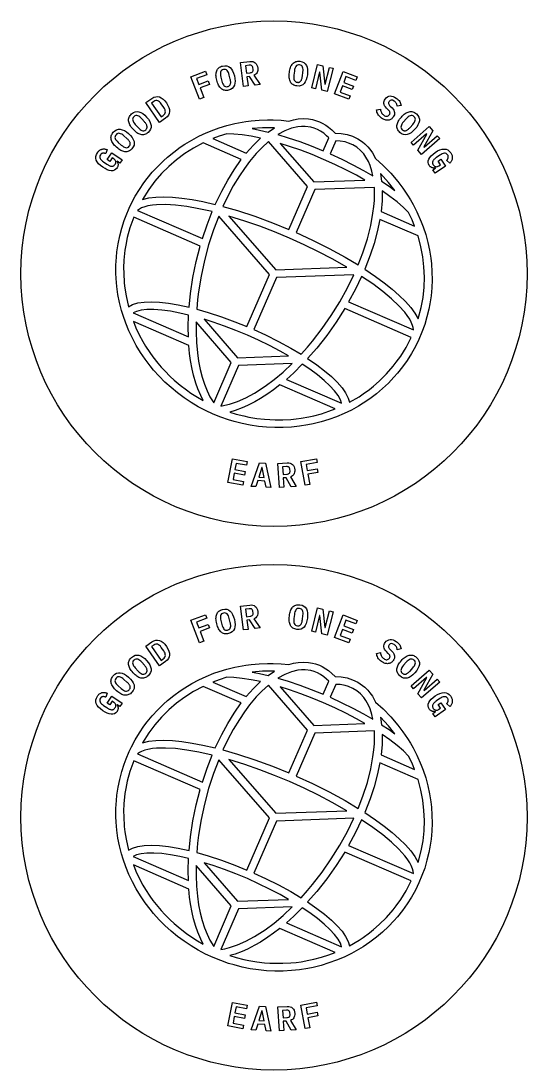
# Model space of a CAD drawing. Header units: millimetres. Extents: x 0 to 600, y 0 to 400.
# Drawn here: x 53 to 93, y 225 to 308 of the extents above; entities that cross this region are included whole.
import ezdxf

# ---------------------------------------------------------------- set-up
doc = ezdxf.new("R2010")
doc.units = ezdxf.units.MM
for name, color, linetype in [('CUT', 7, 'Continuous'), ('ENGRAVE_BACK_MIRRORED', 7, 'Continuous'), ('ENGRAVE_FRONT', 7, 'Continuous')]:
    doc.layers.add(name, color=color, linetype=linetype)

msp = doc.modelspace()

# ---------------------------------------------------------------- linework, layer by layer
at = {"layer": 'CUT'}
for centre in [(73, 288), (73, 245)]:
    msp.add_circle(centre, 20, dxfattribs=at)
at = {"layer": 'ENGRAVE_BACK_MIRRORED'}
for points in [[(84.992, 291.107), (85.16, 290.486), (85.295, 289.859), (85.396, 289.226), (85.445, 288.797), (85.49, 288.16), (85.499, 287.522), (85.475, 286.891), (85.417, 286.258), (85.324, 285.629), (85.243, 285.208), (85.094, 284.591), (84.912, 283.983), (84.697, 283.386), (84.452, 282.807), (84.174, 282.238), (83.865, 281.684), (83.526, 281.147), (83.158, 280.629), (82.763, 280.132), (82.48, 279.808), (82.045, 279.351), (81.58, 278.914), (81.092, 278.502), (80.582, 278.116), (80.052, 277.758), (79.682, 277.531), (79.12, 277.22), (78.541, 276.939), (77.947, 276.688), (77.345, 276.469), (76.726, 276.28), (76.096, 276.124), (75.667, 276.036), (75.024, 275.934), (74.376, 275.866), (73.724, 275.83), (73.071, 275.828), (72.417, 275.859), (71.77, 275.922), (71.121, 276.019), (70.477, 276.149), (69.84, 276.311), (69.416, 276.439), (68.795, 276.654), (68.187, 276.899), (67.588, 277.177), (67.006, 277.484), (66.441, 277.819), (65.894, 278.182), (65.366, 278.572), (64.858, 278.988), (64.377, 279.425), (63.916, 279.888), (63.479, 280.374), (63.199, 280.714), (62.807, 281.235), (62.442, 281.773), (62.109, 282.325), (61.803, 282.896), (61.527, 283.482), (61.283, 284.079), (61.071, 284.688), (60.947, 285.104), (60.79, 285.727), (60.667, 286.351), (60.577, 286.985), (60.522, 287.622), (60.503, 288.053), (60.505, 288.69), (60.54, 289.32), (60.584, 289.748), (60.676, 290.377), (60.802, 290.994), (60.962, 291.608), (61.155, 292.212), (61.303, 292.614), (61.548, 293.193), (61.733, 293.579), (62.029, 294.133), (62.358, 294.676), (62.716, 295.2), (62.974, 295.543), (63.375, 296.029), (63.806, 296.498), (64.262, 296.943), (64.584, 297.229), (65.075, 297.629), (65.592, 298.006), (65.953, 298.245), (66.503, 298.576), (67.071, 298.877), (67.65, 299.146), (68.249, 299.387), (68.66, 299.533), (69.28, 299.721), (69.904, 299.876), (70.761, 300.035), (71.192, 300.092), (71.836, 300.15), (72.488, 300.174), (72.929, 300.172), (73.578, 300.142), (74.161, 300.086), (74.542, 300.19), (74.907, 300.253), (75.364, 300.279), (75.719, 300.256), (76.046, 300.199), (76.277, 300.137), (76.588, 300.022), (76.806, 299.919), (77.099, 299.747), (77.301, 299.605), (77.571, 299.38), (77.825, 299.128), (78.303, 299.104), (78.773, 299.021), (79.216, 298.881), (79.629, 298.682), (80.007, 298.427), (80.182, 298.279), (80.419, 298.041), (80.575, 297.853), (80.775, 297.569), (81.028, 297.109), (81.627, 296.572), (82.233, 295.952), (82.798, 295.29), (83.193, 294.765), (83.555, 294.231), (83.782, 293.862), (83.999, 293.482), (84.292, 292.91), (84.641, 292.116), (84.793, 291.714), (84.992, 291.107)], [(77.33, 298.759), (77.161, 298.924), (76.927, 299.118), (76.685, 299.283), (76.435, 299.418), (76.178, 299.524), (75.913, 299.6), (75.456, 299.663), (75.171, 299.661), (74.878, 299.63), (74.375, 299.511), (73.855, 299.306), (73.309, 299.006), (74.129, 298.758), (75.032, 298.454), (75.947, 298.114), (76.886, 297.733), (77.33, 298.759)], [(71.933, 298.727), (71.207, 298.876), (70.489, 298.99), (69.834, 299.057), (69.259, 299.077), (68.658, 298.883), (68.16, 298.694), (70.809, 297.546), (71.367, 298.177), (71.933, 298.727)], [(73.032, 299.556), (72.084, 299.549), (71.285, 299.485), (71.846, 299.374), (72.529, 299.215), (73.032, 299.556)], [(70.417, 297.047), (67.401, 298.355), (66.626, 297.939), (65.942, 297.503), (65.293, 297.02), (64.681, 296.494), (64.109, 295.927), (63.581, 295.321), (63.098, 294.679), (62.593, 293.884), (63.111, 294.006), (63.67, 294.071), (64.293, 294.089), (64.979, 294.061), (65.722, 293.989), (66.52, 293.873), (67.364, 293.715), (68.361, 293.487), (68.869, 294.546), (69.344, 295.416), (69.848, 296.235), (70.417, 297.047)], [(68.964, 293.332), (70.122, 292.997), (71.488, 292.549), (72.876, 292.037), (74.185, 291.505), (75.657, 294.899), (72.559, 298.458), (72.027, 297.974), (71.599, 297.524), (71.073, 296.895), (70.661, 296.341), (70.262, 295.745), (69.781, 294.946), (69.326, 294.092), (68.964, 293.332)], [(80.184, 295.413), (79.513, 295.79), (78.677, 296.228), (77.811, 296.649), (76.924, 297.05), (76.025, 297.424), (75.125, 297.768), (74.234, 298.079), (73.5, 298.311), (76.15, 295.266), (80.184, 295.413)], [(77.448, 297.489), (78.368, 297.064), (79.241, 296.629), (80.081, 296.177), (80.822, 295.749), (80.735, 296.125), (80.592, 296.568), (80.462, 296.872), (80.26, 297.236), (80.089, 297.48), (79.834, 297.764), (79.551, 298.003), (79.239, 298.196), (78.898, 298.345), (78.623, 298.426), (78.232, 298.495), (77.893, 298.515), (77.448, 297.489)], [(82.555, 294.599), (82.056, 295.225), (81.413, 295.922), (81.508, 295.322), (82.091, 294.932), (82.555, 294.599)], [(80.826, 292.782), (80.894, 293.328), (80.932, 293.801), (80.948, 294.258), (80.935, 294.826), (76.22, 294.655), (74.748, 291.261), (76.032, 290.669), (77.354, 290.006), (78.615, 289.315), (79.651, 288.698), (80.025, 289.667), (80.379, 290.76), (80.65, 291.821), (80.826, 292.782)], [(84.114, 291.777), (83.912, 292.27), (83.643, 292.841), (83.235, 293.247), (82.739, 293.679), (82.164, 294.125), (81.559, 294.553), (81.544, 293.764), (81.466, 292.926), (84.114, 291.777)], [(68.115, 292.916), (67.071, 293.148), (66.104, 293.318), (65.215, 293.427), (64.415, 293.474), (63.715, 293.459), (63.406, 293.429), (63.039, 293.368), (62.8, 293.306), (62.531, 293.206), (62.368, 293.12), (62.216, 293.01), (67.345, 290.786), (67.71, 291.873), (68.115, 292.916)], [(61.503, 285.395), (61.811, 285.557), (62.243, 285.688), (62.741, 285.761), (63.319, 285.782), (63.956, 285.752), (64.661, 285.673), (65.418, 285.546), (66.286, 285.358), (66.398, 286.447), (66.592, 287.712), (66.854, 288.977), (67.169, 290.194), (61.909, 292.475), (61.609, 291.632), (61.4, 290.858), (61.28, 290.268), (61.218, 289.871), (61.137, 289.072), (61.114, 288.468), (61.117, 288.065), (61.165, 287.259), (61.211, 286.857), (61.307, 286.256), (61.503, 285.395)], [(67.832, 290.28), (67.5, 289.045), (67.234, 287.808), (67.034, 286.573), (66.959, 285.961), (66.89, 285.205), (67.801, 284.942), (68.849, 284.599), (69.916, 284.205), (70.855, 283.824), (72.642, 287.945), (68.629, 292.554), (68.217, 291.469), (67.832, 290.28)], [(74.223, 290.821), (73.047, 291.311), (71.87, 291.761), (70.705, 292.167), (69.435, 292.563), (73.135, 288.312), (78.767, 288.516), (77.611, 289.173), (76.518, 289.746), (75.384, 290.298), (74.223, 290.821)], [(80.176, 288.365), (81.024, 287.792), (81.716, 287.285), (82.347, 286.781), (82.907, 286.288), (83.396, 285.807), (83.809, 285.339), (84.143, 284.887), (84.408, 284.426), (84.643, 285.338), (84.782, 286.129), (84.863, 286.928), (84.887, 287.733), (84.852, 288.54), (84.76, 289.344), (84.611, 290.141), (84.386, 290.991), (81.369, 292.299), (81.166, 291.328), (80.912, 290.401), (80.602, 289.459), (80.176, 288.365)], [(78.197, 285.786), (78.801, 286.88), (79.312, 287.922), (73.204, 287.701), (71.418, 283.58), (72.339, 283.155), (73.355, 282.645), (74.322, 282.115), (75.136, 281.629), (75.641, 282.196), (76.037, 282.67), (76.801, 283.66), (77.522, 284.7), (78.197, 285.786)], [(84.028, 283.553), (84.005, 283.739), (83.956, 283.917), (83.845, 284.182), (83.726, 284.399), (83.521, 284.708), (83.331, 284.954), (82.864, 285.475), (82.283, 286.027), (81.596, 286.601), (80.811, 287.191), (79.927, 287.795), (79.443, 286.786), (78.899, 285.777), (84.028, 283.553)], [(66.246, 284.737), (65.557, 284.893), (64.81, 285.03), (64.122, 285.121), (63.503, 285.164), (62.959, 285.161), (62.502, 285.113), (62.139, 285.025), (61.867, 284.9), (66.231, 283.007), (66.219, 283.781), (66.246, 284.737)], [(75.661, 281.294), (76.391, 280.789), (77.001, 280.322), (77.541, 279.862), (77.998, 279.418), (78.378, 278.981), (78.665, 278.568), (78.865, 278.163), (78.957, 277.828), (79.72, 278.273), (80.058, 278.497), (80.548, 278.855), (80.864, 279.107), (81.319, 279.506), (81.891, 280.073), (82.419, 280.679), (82.666, 280.996), (83.015, 281.486), (83.437, 282.168), (83.847, 282.963), (78.587, 285.243), (77.914, 284.182), (77.169, 283.126), (76.379, 282.12), (75.661, 281.294)], [(61.886, 284.223), (62.088, 283.73), (62.35, 283.174), (62.641, 282.63), (62.851, 282.276), (63.188, 281.758), (63.429, 281.422), (63.811, 280.933), (64.08, 280.618), (64.36, 280.312), (64.799, 279.87), (65.105, 279.588), (65.581, 279.184), (66.078, 278.804), (66.419, 278.565), (66.947, 278.228), (67.401, 277.967), (67.205, 278.356), (66.975, 278.902), (66.819, 279.348), (66.642, 279.966), (66.527, 280.462), (66.403, 281.145), (66.331, 281.685), (66.27, 282.322), (61.886, 284.223)], [(66.869, 282.549), (66.94, 281.754), (67.036, 281.073), (67.162, 280.428), (67.316, 279.821), (67.498, 279.256), (67.706, 278.736), (67.938, 278.263), (68.234, 277.779), (69.626, 280.99), (66.839, 284.193), (66.835, 283.395), (66.869, 282.549)], [(67.47, 284.402), (70.12, 281.357), (74.154, 281.504), (73.482, 281.881), (72.647, 282.319), (71.781, 282.741), (70.893, 283.141), (69.994, 283.515), (69.095, 283.859), (68.204, 284.17), (67.47, 284.402)], [(68.797, 277.535), (69.108, 277.591), (69.476, 277.683), (70.115, 277.899), (70.78, 278.193), (71.464, 278.563), (72.301, 279.104), (73.007, 279.632), (73.712, 280.226), (74.432, 280.9), (70.189, 280.746), (68.797, 277.535)], [(78.347, 277.754), (78.252, 278.038), (78.068, 278.364), (77.791, 278.731), (77.422, 279.129), (76.967, 279.552), (76.43, 279.992), (75.82, 280.443), (75.235, 280.839), (74.556, 280.167), (73.982, 279.647), (78.347, 277.754)], [(73.456, 279.206), (72.949, 278.815), (72.505, 278.499), (71.923, 278.123), (71.482, 277.868), (70.909, 277.574), (70.477, 277.383), (69.922, 277.178), (69.504, 277.055), (70.004, 276.902), (70.611, 276.747), (71.019, 276.662), (71.636, 276.559), (72.256, 276.487), (72.671, 276.457), (73.086, 276.441), (73.709, 276.443), (74.329, 276.477), (74.741, 276.518), (75.15, 276.572), (75.76, 276.679), (76.162, 276.768), (76.757, 276.927), (77.342, 277.117), (77.84, 277.306), (73.456, 279.206)], [(84.992, 248.107), (85.16, 247.486), (85.295, 246.859), (85.396, 246.226), (85.445, 245.797), (85.49, 245.16), (85.499, 244.522), (85.475, 243.891), (85.417, 243.258), (85.324, 242.629), (85.243, 242.208), (85.094, 241.591), (84.912, 240.983), (84.697, 240.386), (84.452, 239.807), (84.174, 239.238), (83.865, 238.684), (83.526, 238.147), (83.158, 237.629), (82.763, 237.132), (82.48, 236.808), (82.045, 236.351), (81.58, 235.914), (81.092, 235.502), (80.582, 235.116), (80.052, 234.758), (79.682, 234.531), (79.12, 234.22), (78.541, 233.939), (77.947, 233.688), (77.345, 233.469), (76.726, 233.28), (76.096, 233.124), (75.667, 233.036), (75.024, 232.934), (74.376, 232.866), (73.724, 232.83), (73.071, 232.828), (72.417, 232.859), (71.77, 232.922), (71.121, 233.019), (70.477, 233.149), (69.84, 233.311), (69.416, 233.439), (68.795, 233.654), (68.187, 233.899), (67.588, 234.177), (67.006, 234.484), (66.441, 234.819), (65.894, 235.182), (65.366, 235.572), (64.858, 235.988), (64.377, 236.425), (63.916, 236.888), (63.479, 237.374), (63.199, 237.714), (62.807, 238.235), (62.442, 238.773), (62.109, 239.325), (61.803, 239.896), (61.527, 240.482), (61.283, 241.079), (61.071, 241.688), (60.947, 242.104), (60.79, 242.727), (60.667, 243.351), (60.577, 243.985), (60.522, 244.622), (60.503, 245.053), (60.505, 245.69), (60.54, 246.32), (60.584, 246.748), (60.676, 247.377), (60.802, 247.994), (60.962, 248.608), (61.155, 249.212), (61.303, 249.614), (61.548, 250.193), (61.733, 250.579), (62.029, 251.133), (62.358, 251.676), (62.716, 252.2), (62.974, 252.543), (63.375, 253.029), (63.806, 253.498), (64.262, 253.943), (64.584, 254.229), (65.075, 254.629), (65.592, 255.006), (65.953, 255.245), (66.503, 255.576), (67.071, 255.877), (67.65, 256.146), (68.249, 256.387), (68.66, 256.533), (69.28, 256.721), (69.904, 256.876), (70.761, 257.035), (71.192, 257.092), (71.836, 257.15), (72.488, 257.174), (72.929, 257.172), (73.578, 257.142), (74.161, 257.086), (74.542, 257.19), (74.907, 257.253), (75.364, 257.279), (75.719, 257.256), (76.046, 257.199), (76.277, 257.137), (76.588, 257.022), (76.806, 256.919), (77.099, 256.747), (77.301, 256.605), (77.571, 256.38), (77.825, 256.128), (78.303, 256.104), (78.773, 256.021), (79.216, 255.881), (79.629, 255.682), (80.007, 255.427), (80.182, 255.279), (80.419, 255.041), (80.575, 254.853), (80.775, 254.569), (81.028, 254.109), (81.627, 253.572), (82.233, 252.952), (82.798, 252.29), (83.193, 251.765), (83.555, 251.231), (83.782, 250.862), (83.999, 250.482), (84.292, 249.91), (84.641, 249.116), (84.793, 248.714), (84.992, 248.107)], [(73.032, 256.556), (72.084, 256.549), (71.285, 256.485), (71.846, 256.374), (72.529, 256.215), (73.032, 256.556)], [(77.33, 255.759), (77.161, 255.924), (76.927, 256.118), (76.685, 256.283), (76.435, 256.418), (76.178, 256.524), (75.913, 256.6), (75.456, 256.663), (75.171, 256.661), (74.878, 256.63), (74.375, 256.511), (73.855, 256.306), (73.309, 256.006), (74.129, 255.758), (75.032, 255.454), (75.947, 255.114), (76.886, 254.733), (77.33, 255.759)], [(71.933, 255.727), (71.207, 255.876), (70.489, 255.99), (69.834, 256.057), (69.259, 256.077), (68.658, 255.883), (68.16, 255.694), (70.809, 254.546), (71.367, 255.177), (71.933, 255.727)], [(70.417, 254.047), (67.401, 255.355), (66.626, 254.939), (65.942, 254.503), (65.293, 254.02), (64.681, 253.494), (64.109, 252.927), (63.581, 252.321), (63.098, 251.679), (62.593, 250.884), (63.111, 251.006), (63.67, 251.071), (64.293, 251.089), (64.979, 251.061), (65.722, 250.989), (66.52, 250.873), (67.364, 250.715), (68.361, 250.487), (68.869, 251.546), (69.344, 252.416), (69.848, 253.235), (70.417, 254.047)], [(68.964, 250.332), (70.122, 249.997), (71.488, 249.549), (72.876, 249.037), (74.185, 248.505), (75.657, 251.899), (72.559, 255.458), (72.027, 254.974), (71.599, 254.524), (71.073, 253.895), (70.661, 253.341), (70.262, 252.745), (69.781, 251.946), (69.326, 251.092), (68.964, 250.332)], [(80.184, 252.413), (79.513, 252.79), (78.677, 253.228), (77.811, 253.649), (76.924, 254.05), (76.025, 254.424), (75.125, 254.768), (74.234, 255.079), (73.5, 255.311), (76.15, 252.266), (80.184, 252.413)], [(77.448, 254.489), (78.368, 254.064), (79.241, 253.629), (80.081, 253.177), (80.822, 252.749), (80.735, 253.125), (80.592, 253.568), (80.462, 253.872), (80.26, 254.236), (80.089, 254.48), (79.834, 254.764), (79.551, 255.003), (79.239, 255.196), (78.898, 255.345), (78.623, 255.426), (78.232, 255.495), (77.893, 255.515), (77.448, 254.489)], [(82.555, 251.599), (82.056, 252.225), (81.413, 252.922), (81.508, 252.322), (82.091, 251.932), (82.555, 251.599)], [(80.826, 249.782), (80.894, 250.328), (80.932, 250.801), (80.948, 251.258), (80.935, 251.826), (76.22, 251.655), (74.748, 248.261), (76.032, 247.669), (77.354, 247.006), (78.615, 246.315), (79.651, 245.698), (80.025, 246.667), (80.379, 247.76), (80.65, 248.821), (80.826, 249.782)], [(84.114, 248.777), (83.912, 249.27), (83.643, 249.841), (83.235, 250.247), (82.739, 250.679), (82.164, 251.125), (81.559, 251.553), (81.544, 250.764), (81.466, 249.926), (84.114, 248.777)], [(68.115, 249.916), (67.071, 250.148), (66.104, 250.318), (65.215, 250.427), (64.415, 250.474), (63.715, 250.459), (63.406, 250.429), (63.039, 250.368), (62.8, 250.306), (62.531, 250.206), (62.368, 250.12), (62.216, 250.01), (67.345, 247.786), (67.71, 248.873), (68.115, 249.916)], [(61.503, 242.395), (61.811, 242.557), (62.243, 242.688), (62.741, 242.761), (63.319, 242.782), (63.956, 242.752), (64.661, 242.673), (65.418, 242.546), (66.286, 242.358), (66.398, 243.447), (66.592, 244.712), (66.854, 245.977), (67.169, 247.194), (61.909, 249.475), (61.609, 248.632), (61.4, 247.858), (61.28, 247.268), (61.218, 246.871), (61.137, 246.072), (61.114, 245.468), (61.117, 245.065), (61.165, 244.259), (61.211, 243.857), (61.307, 243.256), (61.503, 242.395)], [(67.832, 247.28), (67.5, 246.045), (67.234, 244.808), (67.034, 243.573), (66.959, 242.961), (66.89, 242.205), (67.801, 241.942), (68.849, 241.599), (69.916, 241.205), (70.855, 240.824), (72.642, 244.945), (68.629, 249.554), (68.217, 248.469), (67.832, 247.28)], [(74.223, 247.821), (73.047, 248.311), (71.87, 248.761), (70.705, 249.167), (69.435, 249.563), (73.135, 245.312), (78.767, 245.516), (77.611, 246.173), (76.518, 246.746), (75.384, 247.298), (74.223, 247.821)], [(80.176, 245.365), (81.024, 244.792), (81.716, 244.285), (82.347, 243.781), (82.907, 243.288), (83.396, 242.807), (83.809, 242.339), (84.143, 241.887), (84.408, 241.426), (84.643, 242.338), (84.782, 243.129), (84.863, 243.928), (84.887, 244.733), (84.852, 245.54), (84.76, 246.344), (84.611, 247.141), (84.386, 247.991), (81.369, 249.299), (81.166, 248.328), (80.912, 247.401), (80.602, 246.459), (80.176, 245.365)], [(78.197, 242.786), (78.801, 243.88), (79.312, 244.922), (73.204, 244.701), (71.418, 240.58), (72.339, 240.155), (73.355, 239.645), (74.322, 239.115), (75.136, 238.629), (75.641, 239.196), (76.037, 239.67), (76.801, 240.66), (77.522, 241.7), (78.197, 242.786)], [(84.028, 240.553), (84.005, 240.739), (83.956, 240.917), (83.845, 241.182), (83.726, 241.399), (83.521, 241.708), (83.331, 241.954), (82.864, 242.475), (82.283, 243.027), (81.596, 243.601), (80.811, 244.191), (79.927, 244.795), (79.443, 243.786), (78.899, 242.777), (84.028, 240.553)], [(66.246, 241.737), (65.557, 241.893), (64.81, 242.03), (64.122, 242.121), (63.503, 242.164), (62.959, 242.161), (62.502, 242.113), (62.139, 242.025), (61.867, 241.9), (66.231, 240.007), (66.219, 240.781), (66.246, 241.737)], [(75.661, 238.294), (76.391, 237.789), (77.001, 237.322), (77.541, 236.862), (77.998, 236.418), (78.378, 235.981), (78.665, 235.568), (78.865, 235.163), (78.957, 234.828), (79.72, 235.273), (80.058, 235.497), (80.548, 235.855), (80.864, 236.107), (81.319, 236.506), (81.891, 237.073), (82.419, 237.679), (82.666, 237.996), (83.015, 238.486), (83.437, 239.168), (83.847, 239.963), (78.587, 242.243), (77.914, 241.182), (77.169, 240.126), (76.379, 239.12), (75.661, 238.294)], [(61.886, 241.223), (62.088, 240.73), (62.35, 240.174), (62.641, 239.63), (62.851, 239.276), (63.188, 238.758), (63.429, 238.422), (63.811, 237.933), (64.08, 237.618), (64.36, 237.312), (64.799, 236.87), (65.105, 236.588), (65.581, 236.184), (66.078, 235.804), (66.419, 235.565), (66.947, 235.228), (67.401, 234.967), (67.205, 235.356), (66.975, 235.902), (66.819, 236.348), (66.642, 236.966), (66.527, 237.462), (66.403, 238.145), (66.331, 238.685), (66.27, 239.322), (61.886, 241.223)], [(66.869, 239.549), (66.94, 238.754), (67.036, 238.073), (67.162, 237.428), (67.316, 236.821), (67.498, 236.256), (67.706, 235.736), (67.938, 235.263), (68.234, 234.779), (69.626, 237.99), (66.839, 241.193), (66.835, 240.395), (66.869, 239.549)], [(67.47, 241.402), (70.12, 238.357), (74.154, 238.504), (73.482, 238.881), (72.647, 239.319), (71.781, 239.741), (70.893, 240.141), (69.994, 240.515), (69.095, 240.859), (68.204, 241.17), (67.47, 241.402)], [(68.797, 234.535), (69.108, 234.591), (69.476, 234.683), (70.115, 234.899), (70.78, 235.193), (71.464, 235.563), (72.301, 236.104), (73.007, 236.632), (73.712, 237.226), (74.432, 237.9), (70.189, 237.746), (68.797, 234.535)], [(78.347, 234.754), (78.252, 235.038), (78.068, 235.364), (77.791, 235.731), (77.422, 236.129), (76.967, 236.552), (76.43, 236.992), (75.82, 237.443), (75.235, 237.839), (74.556, 237.167), (73.982, 236.647), (78.347, 234.754)], [(73.456, 236.206), (72.949, 235.815), (72.505, 235.499), (71.923, 235.123), (71.482, 234.868), (70.909, 234.574), (70.477, 234.383), (69.922, 234.178), (69.504, 234.055), (70.004, 233.902), (70.611, 233.747), (71.019, 233.662), (71.636, 233.559), (72.256, 233.487), (72.671, 233.457), (73.086, 233.441), (73.709, 233.443), (74.329, 233.477), (74.741, 233.518), (75.15, 233.572), (75.76, 233.679), (76.162, 233.768), (76.757, 233.927), (77.342, 234.117), (77.84, 234.306), (73.456, 236.206)]]:
    msp.add_lwpolyline(points, close=True, dxfattribs=at)
at = {"layer": 'ENGRAVE_FRONT'}
for points in [[(71.692, 304.403), (71.717, 304.276), (71.723, 304.176), (71.716, 304.082), (71.696, 303.995), (71.663, 303.915), (71.618, 303.844), (71.561, 303.785), (71.492, 303.737), (71.411, 303.702), (71.908, 302.978), (71.519, 302.93), (71.07, 303.619), (70.857, 303.593), (70.946, 302.861), (70.592, 302.818), (70.362, 304.704), (71.078, 304.791), (71.209, 304.797), (71.326, 304.781), (71.429, 304.744), (71.519, 304.685), (71.593, 304.608), (71.651, 304.514), (71.692, 304.403)], [(74.24, 303.328), (74.22, 303.411), (74.207, 303.501), (74.2, 303.597), (74.199, 303.699), (74.204, 303.807), (74.215, 303.92), (74.231, 304.031), (74.252, 304.136), (74.277, 304.235), (74.307, 304.327), (74.342, 304.412), (74.381, 304.488), (74.425, 304.557), (74.474, 304.618), (74.528, 304.671), (74.587, 304.715), (74.651, 304.752), (74.72, 304.781), (74.795, 304.801), (74.874, 304.813), (74.958, 304.815), (75.047, 304.808), (75.217, 304.771), (75.358, 304.705), (75.472, 304.61), (75.556, 304.486), (75.615, 304.336), (75.649, 304.162), (75.658, 303.966), (75.642, 303.746), (75.604, 303.529), (75.549, 303.341), (75.474, 303.18), (75.381, 303.048), (75.269, 302.948), (75.136, 302.883), (74.983, 302.853), (74.81, 302.858), (74.721, 302.872), (74.64, 302.895), (74.566, 302.925), (74.499, 302.963), (74.439, 303.007), (74.385, 303.058), (74.339, 303.116), (74.299, 303.18), (74.266, 303.251), (74.24, 303.328)], [(67.156, 302.699), (67.446, 301.936), (67.113, 301.809), (66.437, 303.585), (67.597, 304.026), (67.702, 303.752), (66.875, 303.437), (67.051, 302.974), (67.797, 303.258), (67.901, 302.983), (67.156, 302.699)], [(68.707, 302.767), (68.659, 302.838), (68.615, 302.917), (68.574, 303.004), (68.537, 303.099), (68.504, 303.201), (68.474, 303.311), (68.449, 303.421), (68.431, 303.527), (68.42, 303.628), (68.415, 303.724), (68.417, 303.816), (68.427, 303.901), (68.443, 303.981), (68.468, 304.056), (68.499, 304.124), (68.539, 304.187), (68.585, 304.244), (68.64, 304.296), (68.702, 304.341), (68.772, 304.38), (68.85, 304.412), (68.935, 304.438), (69.107, 304.463), (69.263, 304.452), (69.402, 304.403), (69.526, 304.317), (69.634, 304.197), (69.727, 304.047), (69.806, 303.867), (69.869, 303.656), (69.911, 303.44), (69.926, 303.244), (69.913, 303.068), (69.874, 302.911), (69.804, 302.778), (69.703, 302.67), (69.571, 302.587), (69.407, 302.53), (69.319, 302.512), (69.235, 302.504), (69.155, 302.506), (69.079, 302.517), (69.007, 302.538), (68.939, 302.566), (68.875, 302.604), (68.815, 302.65), (68.759, 302.704), (68.707, 302.767)], [(69.576, 303.095), (69.578, 303.141), (69.576, 303.19), (69.571, 303.241), (69.564, 303.295), (69.553, 303.351), (69.54, 303.409), (69.462, 303.724), (69.43, 303.835), (69.392, 303.932), (69.347, 304.014), (69.297, 304.081), (69.239, 304.131), (69.171, 304.159), (69.093, 304.167), (69.005, 304.155), (68.922, 304.125), (68.857, 304.082), (68.81, 304.025), (68.782, 303.954), (68.768, 303.871), (68.767, 303.778), (68.778, 303.674), (68.802, 303.561), (68.88, 303.243), (68.913, 303.132), (68.951, 303.035), (68.995, 302.953), (69.046, 302.886), (69.104, 302.837), (69.172, 302.808), (69.25, 302.8), (69.337, 302.812), (69.381, 302.826), (69.42, 302.842), (69.455, 302.863), (69.484, 302.887), (69.51, 302.914), (69.531, 302.944), (69.548, 302.977), (69.561, 303.014), (69.57, 303.053), (69.576, 303.095)], [(71.327, 304.341), (71.309, 304.39), (71.284, 304.43), (71.253, 304.46), (71.214, 304.481), (71.165, 304.493), (71.107, 304.497), (71.04, 304.493), (70.751, 304.458), (70.823, 303.869), (71.112, 303.904), (71.178, 303.915), (71.233, 303.933), (71.277, 303.957), (71.311, 303.987), (71.334, 304.024), (71.348, 304.068), (71.353, 304.12), (71.35, 304.18), (71.338, 304.282), (71.327, 304.341)], [(75.168, 303.326), (75.187, 303.368), (75.202, 303.414), (75.216, 303.464), (75.228, 303.517), (75.239, 303.573), (75.247, 303.632), (75.286, 303.954), (75.295, 304.07), (75.294, 304.174), (75.282, 304.266), (75.258, 304.347), (75.222, 304.414), (75.168, 304.465), (75.098, 304.5), (75.012, 304.519), (74.924, 304.521), (74.847, 304.504), (74.783, 304.467), (74.732, 304.411), (74.69, 304.338), (74.656, 304.252), (74.629, 304.151), (74.61, 304.036), (74.571, 303.712), (74.562, 303.596), (74.563, 303.492), (74.575, 303.4), (74.599, 303.319), (74.635, 303.252), (74.689, 303.201), (74.759, 303.166), (74.845, 303.147), (74.891, 303.143), (74.933, 303.145), (74.973, 303.152), (75.009, 303.164), (75.042, 303.18), (75.073, 303.201), (75.1, 303.226), (75.125, 303.255), (75.148, 303.289), (75.168, 303.326)], [(77.672, 304.254), (77.216, 302.409), (76.791, 302.514), (76.635, 303.958), (76.608, 303.964), (76.281, 302.64), (75.985, 302.714), (76.441, 304.558), (76.867, 304.453), (77.023, 303.009), (77.049, 303.003), (77.377, 304.327), (77.672, 304.254)], [(78.407, 302.866), (78.221, 302.377), (79.009, 302.077), (78.905, 301.802), (77.783, 302.229), (78.459, 304.005), (79.581, 303.578), (79.476, 303.303), (78.687, 303.604), (78.511, 303.14), (79.272, 302.851), (79.167, 302.576), (78.407, 302.866)], [(64.494, 301.511), (64.609, 301.326), (64.689, 301.15), (64.736, 300.984), (64.748, 300.827), (64.724, 300.682), (64.664, 300.547), (64.567, 300.424), (64.433, 300.313), (63.948, 299.977), (62.866, 301.538), (63.351, 301.875), (63.502, 301.961), (63.652, 302.008), (63.799, 302.017), (63.944, 301.987), (64.086, 301.921), (64.226, 301.819), (64.362, 301.683), (64.494, 301.511)], [(64.093, 301.435), (64.023, 301.526), (63.952, 301.597), (63.879, 301.651), (63.805, 301.686), (63.729, 301.702), (63.652, 301.697), (63.574, 301.672), (63.494, 301.626), (63.317, 301.504), (64.074, 300.412), (64.251, 300.534), (64.321, 300.593), (64.372, 300.658), (64.404, 300.728), (64.416, 300.804), (64.409, 300.886), (64.384, 300.974), (64.341, 301.066), (64.281, 301.164), (64.093, 301.435)], [(81.108, 300.966), (81.412, 301.027), (81.424, 300.949), (81.442, 300.876), (81.467, 300.809), (81.498, 300.747), (81.535, 300.69), (81.578, 300.638), (81.627, 300.59), (81.682, 300.547), (81.748, 300.507), (81.812, 300.48), (81.872, 300.466), (81.93, 300.465), (81.985, 300.477), (82.035, 300.502), (82.081, 300.54), (82.123, 300.59), (82.15, 300.637), (82.166, 300.682), (82.172, 300.726), (82.167, 300.769), (82.151, 300.814), (82.124, 300.861), (82.085, 300.91), (82.034, 300.963), (81.887, 301.105), (81.803, 301.199), (81.741, 301.292), (81.703, 301.385), (81.687, 301.477), (81.69, 301.567), (81.709, 301.655), (81.743, 301.74), (81.792, 301.823), (81.874, 301.922), (81.965, 301.996), (82.065, 302.044), (82.175, 302.066), (82.291, 302.063), (82.411, 302.035), (82.534, 301.983), (82.661, 301.906), (82.747, 301.841), (82.821, 301.773), (82.885, 301.703), (82.937, 301.629), (82.978, 301.553), (83.009, 301.477), (83.03, 301.4), (83.041, 301.322), (82.741, 301.258), (82.733, 301.316), (82.718, 301.372), (82.698, 301.426), (82.673, 301.479), (82.64, 301.53), (82.6, 301.578), (82.552, 301.623), (82.497, 301.665), (82.376, 301.73), (82.269, 301.745), (82.176, 301.713), (82.096, 301.632), (82.07, 301.587), (82.055, 301.544), (82.05, 301.501), (82.055, 301.458), (82.072, 301.414), (82.1, 301.367), (82.139, 301.316), (82.191, 301.262), (82.334, 301.119), (82.413, 301.03), (82.472, 300.94), (82.512, 300.85), (82.532, 300.76), (82.534, 300.671), (82.517, 300.582), (82.484, 300.493), (82.432, 300.406), (82.392, 300.354), (82.35, 300.307), (82.304, 300.267), (82.255, 300.232), (82.204, 300.203), (82.15, 300.18), (82.093, 300.163), (82.035, 300.153), (81.974, 300.149), (81.912, 300.151), (81.848, 300.161), (81.782, 300.177), (81.715, 300.201), (81.647, 300.231), (81.578, 300.269), (81.508, 300.314), (81.414, 300.386), (81.333, 300.461), (81.266, 300.54), (81.212, 300.622), (81.171, 300.706), (81.139, 300.792), (81.118, 300.878), (81.108, 300.966)], [(62.395, 299.033), (62.32, 299.064), (62.244, 299.105), (62.168, 299.154), (62.091, 299.212), (62.014, 299.279), (61.937, 299.354), (61.859, 299.437), (61.787, 299.523), (61.721, 299.608), (61.664, 299.692), (61.615, 299.775), (61.574, 299.857), (61.543, 299.937), (61.52, 300.016), (61.507, 300.093), (61.503, 300.168), (61.509, 300.242), (61.523, 300.315), (61.547, 300.386), (61.581, 300.455), (61.625, 300.522), (61.679, 300.586), (61.743, 300.649), (61.883, 300.752), (62.026, 300.814), (62.172, 300.836), (62.322, 300.818), (62.473, 300.762), (62.626, 300.673), (62.779, 300.55), (62.933, 300.393), (63.071, 300.221), (63.176, 300.055), (63.247, 299.893), (63.284, 299.736), (63.285, 299.585), (63.247, 299.443), (63.168, 299.308), (63.05, 299.181), (62.98, 299.124), (62.909, 299.078), (62.838, 299.043), (62.765, 299.017), (62.692, 299.001), (62.618, 298.995), (62.544, 298.999), (62.47, 299.011), (62.395, 299.033)], [(62.95, 299.72), (62.935, 299.76), (62.916, 299.801), (62.892, 299.844), (62.863, 299.887), (62.832, 299.931), (62.796, 299.976), (62.757, 300.021), (62.542, 300.263), (62.461, 300.347), (62.382, 300.414), (62.305, 300.466), (62.229, 300.502), (62.154, 300.519), (62.081, 300.512), (62.008, 300.483), (61.937, 300.431), (61.877, 300.366), (61.839, 300.297), (61.825, 300.225), (61.833, 300.149), (61.859, 300.07), (61.902, 299.987), (61.96, 299.9), (62.034, 299.811), (62.251, 299.567), (62.331, 299.483), (62.41, 299.415), (62.488, 299.364), (62.564, 299.328), (62.638, 299.311), (62.712, 299.317), (62.784, 299.346), (62.856, 299.398), (62.889, 299.431), (62.915, 299.464), (62.936, 299.498), (62.952, 299.533), (62.961, 299.568), (62.966, 299.605), (62.965, 299.642), (62.96, 299.681), (62.95, 299.72)], [(82.728, 299.814), (82.75, 299.892), (82.781, 299.972), (82.822, 300.053), (82.87, 300.136), (82.928, 300.22), (82.993, 300.306), (83.067, 300.393), (83.144, 300.475), (83.221, 300.55), (83.298, 300.616), (83.374, 300.675), (83.451, 300.725), (83.527, 300.765), (83.602, 300.797), (83.677, 300.819), (83.752, 300.831), (83.826, 300.834), (83.899, 300.828), (83.973, 300.813), (84.045, 300.787), (84.117, 300.751), (84.187, 300.705), (84.257, 300.649), (84.375, 300.522), (84.454, 300.387), (84.493, 300.244), (84.492, 300.094), (84.454, 299.937), (84.383, 299.775), (84.279, 299.609), (84.141, 299.437), (83.986, 299.28), (83.833, 299.157), (83.68, 299.068), (83.529, 299.012), (83.38, 298.994), (83.233, 299.016), (83.09, 299.078), (82.95, 299.181), (82.886, 299.243), (82.832, 299.308), (82.789, 299.375), (82.755, 299.444), (82.731, 299.515), (82.716, 299.587), (82.711, 299.661), (82.715, 299.737), (82.728, 299.814)], [(83.474, 299.342), (83.512, 299.362), (83.551, 299.386), (83.59, 299.415), (83.63, 299.448), (83.67, 299.484), (83.711, 299.525), (83.751, 299.569), (83.966, 299.811), (84.04, 299.9), (84.098, 299.987), (84.141, 300.07), (84.167, 300.149), (84.175, 300.225), (84.161, 300.297), (84.123, 300.366), (84.063, 300.431), (83.992, 300.483), (83.919, 300.512), (83.846, 300.519), (83.771, 300.502), (83.695, 300.466), (83.618, 300.414), (83.539, 300.347), (83.458, 300.263), (83.241, 300.019), (83.167, 299.929), (83.109, 299.843), (83.067, 299.76), (83.04, 299.681), (83.032, 299.605), (83.047, 299.532), (83.084, 299.464), (83.144, 299.398), (83.18, 299.37), (83.216, 299.347), (83.252, 299.33), (83.288, 299.319), (83.325, 299.314), (83.362, 299.313), (83.399, 299.318), (83.436, 299.328), (83.474, 299.342)], [(85.897, 298.926), (86.099, 298.698), (84.673, 297.441), (84.383, 297.77), (85.077, 299.046), (85.059, 299.066), (84.036, 298.164), (83.834, 298.393), (85.26, 299.649), (85.55, 299.321), (84.856, 298.045), (84.874, 298.025), (85.897, 298.926)], [(61.139, 297.67), (61.06, 297.692), (60.98, 297.723), (60.899, 297.763), (60.816, 297.811), (60.731, 297.868), (60.645, 297.933), (60.558, 298.006), (60.476, 298.083), (60.401, 298.159), (60.334, 298.236), (60.275, 298.312), (60.224, 298.389), (60.183, 298.464), (60.152, 298.54), (60.129, 298.615), (60.116, 298.689), (60.113, 298.763), (60.119, 298.837), (60.134, 298.91), (60.159, 298.983), (60.194, 299.054), (60.24, 299.125), (60.296, 299.195), (60.423, 299.314), (60.557, 299.393), (60.7, 299.433), (60.85, 299.433), (61.007, 299.396), (61.169, 299.325), (61.336, 299.222), (61.509, 299.085), (61.666, 298.931), (61.79, 298.778), (61.88, 298.626), (61.937, 298.475), (61.956, 298.326), (61.935, 298.179), (61.873, 298.036), (61.771, 297.896), (61.708, 297.831), (61.644, 297.777), (61.577, 297.733), (61.508, 297.699), (61.438, 297.674), (61.365, 297.659), (61.291, 297.654), (61.216, 297.657), (61.139, 297.67)], [(61.607, 298.419), (61.587, 298.457), (61.563, 298.495), (61.534, 298.535), (61.5, 298.574), (61.464, 298.614), (61.423, 298.654), (61.379, 298.694), (61.136, 298.909), (61.046, 298.982), (60.959, 299.039), (60.876, 299.082), (60.796, 299.108), (60.72, 299.115), (60.648, 299.1), (60.58, 299.063), (60.515, 299.002), (60.463, 298.931), (60.434, 298.858), (60.429, 298.784), (60.445, 298.71), (60.482, 298.634), (60.534, 298.557), (60.602, 298.478), (60.686, 298.398), (60.931, 298.182), (61.021, 298.109), (61.108, 298.051), (61.191, 298.009), (61.271, 297.983), (61.347, 297.975), (61.419, 297.99), (61.487, 298.028), (61.552, 298.088), (61.581, 298.124), (61.603, 298.16), (61.62, 298.197), (61.631, 298.233), (61.636, 298.27), (61.636, 298.307), (61.631, 298.344), (61.621, 298.381), (61.607, 298.419)], [(60.664, 296.713), (60.67, 296.681), (60.673, 296.649), (60.674, 296.615), (60.672, 296.582), (60.667, 296.547), (60.659, 296.512), (60.647, 296.476), (60.632, 296.44), (60.612, 296.403), (60.589, 296.367), (60.499, 296.264), (60.393, 296.194), (60.271, 296.156), (60.132, 296.15), (59.98, 296.176), (59.817, 296.231), (59.643, 296.317), (59.459, 296.432), (59.277, 296.57), (59.131, 296.71), (59.021, 296.851), (58.947, 296.994), (58.91, 297.139), (58.913, 297.285), (58.956, 297.433), (59.039, 297.581), (59.08, 297.637), (59.122, 297.686), (59.166, 297.729), (59.211, 297.765), (59.258, 297.796), (59.305, 297.822), (59.354, 297.843), (59.403, 297.858), (59.454, 297.868), (59.505, 297.874), (59.557, 297.875), (59.609, 297.872), (59.662, 297.864), (59.716, 297.854), (59.769, 297.84), (59.822, 297.823), (59.714, 297.502), (59.684, 297.51), (59.653, 297.519), (59.623, 297.526), (59.593, 297.533), (59.563, 297.538), (59.534, 297.541), (59.506, 297.542), (59.477, 297.54), (59.45, 297.535), (59.423, 297.528), (59.397, 297.518), (59.371, 297.505), (59.346, 297.489), (59.323, 297.469), (59.3, 297.444), (59.278, 297.414), (59.238, 297.342), (59.221, 297.269), (59.225, 297.197), (59.251, 297.126), (59.296, 297.054), (59.357, 296.984), (59.434, 296.914), (59.527, 296.844), (59.778, 296.672), (59.828, 296.639), (59.878, 296.609), (59.926, 296.582), (59.973, 296.559), (60.02, 296.54), (60.065, 296.525), (60.109, 296.514), (60.151, 296.508), (60.192, 296.507), (60.231, 296.51), (60.269, 296.519), (60.305, 296.532), (60.338, 296.551), (60.371, 296.576), (60.401, 296.607), (60.429, 296.644), (60.465, 296.707), (60.486, 296.768), (60.493, 296.828), (60.485, 296.887), (60.464, 296.943), (60.433, 296.994), (60.391, 297.041), (60.338, 297.083), (60.21, 297.171), (60.014, 296.886), (59.801, 297.032), (60.177, 297.58), (60.996, 297.018), (60.816, 296.755), (60.598, 296.905), (60.586, 296.887), (60.602, 296.86), (60.617, 296.832), (60.631, 296.804), (60.644, 296.774), (60.655, 296.744), (60.664, 296.713)], [(85.572, 296.369), (85.54, 296.375), (85.508, 296.384), (85.477, 296.395), (85.446, 296.409), (85.416, 296.426), (85.386, 296.447), (85.357, 296.47), (85.329, 296.498), (85.302, 296.529), (85.276, 296.564), (85.212, 296.685), (85.185, 296.809), (85.194, 296.937), (85.238, 297.068), (85.317, 297.201), (85.428, 297.333), (85.57, 297.464), (85.744, 297.595), (85.938, 297.715), (86.121, 297.801), (86.293, 297.852), (86.453, 297.87), (86.601, 297.852), (86.736, 297.796), (86.858, 297.703), (86.967, 297.572), (87.004, 297.514), (87.035, 297.457), (87.059, 297.401), (87.077, 297.345), (87.089, 297.291), (87.096, 297.237), (87.097, 297.185), (87.094, 297.133), (87.085, 297.082), (87.072, 297.032), (87.055, 296.983), (87.033, 296.936), (87.007, 296.889), (86.978, 296.843), (86.946, 296.798), (86.911, 296.755), (86.65, 296.972), (86.669, 296.997), (86.687, 297.022), (86.705, 297.047), (86.722, 297.073), (86.738, 297.099), (86.751, 297.125), (86.762, 297.151), (86.77, 297.178), (86.776, 297.206), (86.779, 297.233), (86.779, 297.261), (86.777, 297.29), (86.77, 297.319), (86.76, 297.348), (86.745, 297.379), (86.725, 297.41), (86.672, 297.473), (86.61, 297.515), (86.542, 297.537), (86.466, 297.539), (86.383, 297.522), (86.295, 297.491), (86.202, 297.445), (86.104, 297.383), (85.852, 297.21), (85.803, 297.176), (85.758, 297.14), (85.716, 297.105), (85.677, 297.069), (85.642, 297.033), (85.612, 296.996), (85.586, 296.959), (85.565, 296.921), (85.549, 296.884), (85.538, 296.846), (85.533, 296.808), (85.532, 296.77), (85.538, 296.731), (85.549, 296.693), (85.568, 296.653), (85.592, 296.613), (85.637, 296.557), (85.687, 296.515), (85.74, 296.487), (85.798, 296.474), (85.858, 296.473), (85.917, 296.483), (85.976, 296.506), (86.035, 296.54), (86.163, 296.628), (85.967, 296.913), (86.18, 297.059), (86.556, 296.512), (85.737, 295.95), (85.557, 296.212), (85.774, 296.362), (85.762, 296.38), (85.731, 296.374), (85.7, 296.37), (85.668, 296.367), (85.636, 296.366), (85.604, 296.366), (85.572, 296.369)], [(70.715, 272.366), (70.662, 272.077), (69.862, 272.224), (69.767, 271.71), (70.597, 271.557), (70.544, 271.268), (69.363, 271.485), (69.707, 273.354), (70.888, 273.137), (70.834, 272.848), (70.004, 273), (69.915, 272.513), (70.715, 272.366)], [(76.409, 272.573), (76.462, 272.284), (75.678, 272.139), (75.825, 271.336), (75.475, 271.272), (75.131, 273.14), (76.352, 273.365), (76.405, 273.076), (75.535, 272.916), (75.625, 272.429), (76.409, 272.573)], [(72.759, 271.084), (72.381, 271.106), (72.277, 271.595), (71.715, 271.63), (71.555, 271.157), (71.197, 271.178), (71.844, 273.043), (72.339, 273.013), (72.759, 271.084)], [(72.235, 271.89), (72.073, 272.677), (72.051, 272.678), (71.795, 271.917), (72.235, 271.89)], [(74.464, 272.903), (74.534, 272.821), (74.586, 272.724), (74.62, 272.611), (74.637, 272.483), (74.637, 272.382), (74.625, 272.289), (74.599, 272.203), (74.562, 272.125), (74.512, 272.057), (74.452, 272.001), (74.38, 271.958), (74.297, 271.928), (74.749, 271.175), (74.358, 271.151), (73.952, 271.866), (73.737, 271.853), (73.782, 271.116), (73.426, 271.095), (73.311, 272.991), (74.031, 273.035), (74.162, 273.033), (74.278, 273.01), (74.378, 272.967), (74.464, 272.903)], [(74.265, 272.349), (74.265, 272.408), (74.259, 272.512), (74.251, 272.571), (74.237, 272.621), (74.214, 272.662), (74.185, 272.694), (74.147, 272.717), (74.1, 272.733), (74.042, 272.74), (73.975, 272.74), (73.684, 272.722), (73.72, 272.13), (74.011, 272.147), (74.078, 272.155), (74.134, 272.17), (74.179, 272.191), (74.214, 272.218), (74.239, 272.254), (74.256, 272.297), (74.265, 272.349)], [(68.707, 259.767), (68.659, 259.838), (68.615, 259.917), (68.574, 260.004), (68.537, 260.099), (68.504, 260.201), (68.474, 260.311), (68.449, 260.421), (68.431, 260.527), (68.42, 260.628), (68.415, 260.724), (68.417, 260.816), (68.427, 260.901), (68.443, 260.981), (68.468, 261.056), (68.499, 261.124), (68.539, 261.187), (68.585, 261.244), (68.64, 261.296), (68.702, 261.341), (68.772, 261.38), (68.85, 261.412), (68.935, 261.438), (69.107, 261.463), (69.263, 261.452), (69.402, 261.403), (69.526, 261.317), (69.634, 261.197), (69.727, 261.047), (69.806, 260.867), (69.869, 260.656), (69.911, 260.44), (69.926, 260.244), (69.913, 260.068), (69.874, 259.911), (69.804, 259.778), (69.703, 259.67), (69.571, 259.587), (69.407, 259.53), (69.319, 259.512), (69.235, 259.504), (69.155, 259.506), (69.079, 259.517), (69.007, 259.538), (68.939, 259.566), (68.875, 259.604), (68.815, 259.65), (68.759, 259.704), (68.707, 259.767)], [(71.692, 261.403), (71.717, 261.276), (71.723, 261.176), (71.716, 261.082), (71.696, 260.995), (71.663, 260.915), (71.618, 260.844), (71.561, 260.785), (71.492, 260.737), (71.411, 260.702), (71.908, 259.978), (71.519, 259.93), (71.07, 260.619), (70.857, 260.593), (70.946, 259.861), (70.592, 259.818), (70.362, 261.704), (71.078, 261.791), (71.209, 261.797), (71.326, 261.781), (71.429, 261.744), (71.519, 261.685), (71.593, 261.608), (71.651, 261.514), (71.692, 261.403)], [(71.327, 261.341), (71.309, 261.39), (71.284, 261.43), (71.253, 261.46), (71.214, 261.481), (71.165, 261.493), (71.107, 261.497), (71.04, 261.493), (70.751, 261.458), (70.823, 260.869), (71.112, 260.904), (71.178, 260.915), (71.233, 260.933), (71.277, 260.957), (71.311, 260.987), (71.334, 261.024), (71.348, 261.068), (71.353, 261.12), (71.35, 261.18), (71.338, 261.282), (71.327, 261.341)], [(74.24, 260.328), (74.22, 260.411), (74.207, 260.501), (74.2, 260.597), (74.199, 260.699), (74.204, 260.807), (74.215, 260.92), (74.231, 261.031), (74.252, 261.136), (74.277, 261.235), (74.307, 261.327), (74.342, 261.412), (74.381, 261.488), (74.425, 261.557), (74.474, 261.618), (74.528, 261.671), (74.587, 261.715), (74.651, 261.752), (74.72, 261.781), (74.795, 261.801), (74.874, 261.813), (74.958, 261.815), (75.047, 261.808), (75.217, 261.771), (75.358, 261.705), (75.472, 261.61), (75.556, 261.486), (75.615, 261.336), (75.649, 261.162), (75.658, 260.966), (75.642, 260.746), (75.604, 260.529), (75.549, 260.341), (75.474, 260.18), (75.381, 260.048), (75.269, 259.948), (75.136, 259.883), (74.983, 259.853), (74.81, 259.858), (74.721, 259.872), (74.64, 259.895), (74.566, 259.925), (74.499, 259.963), (74.439, 260.007), (74.385, 260.058), (74.339, 260.116), (74.299, 260.18), (74.266, 260.251), (74.24, 260.328)], [(75.168, 260.326), (75.187, 260.368), (75.202, 260.414), (75.216, 260.464), (75.228, 260.517), (75.239, 260.573), (75.247, 260.632), (75.286, 260.954), (75.295, 261.07), (75.294, 261.174), (75.282, 261.266), (75.258, 261.347), (75.222, 261.414), (75.168, 261.465), (75.098, 261.5), (75.012, 261.519), (74.924, 261.521), (74.847, 261.504), (74.783, 261.467), (74.732, 261.411), (74.69, 261.338), (74.656, 261.252), (74.629, 261.151), (74.61, 261.036), (74.571, 260.712), (74.562, 260.596), (74.563, 260.492), (74.575, 260.4), (74.599, 260.319), (74.635, 260.252), (74.689, 260.201), (74.759, 260.166), (74.845, 260.147), (74.891, 260.143), (74.933, 260.145), (74.973, 260.152), (75.009, 260.164), (75.042, 260.18), (75.073, 260.201), (75.1, 260.226), (75.125, 260.255), (75.148, 260.289), (75.168, 260.326)], [(77.672, 261.254), (77.216, 259.409), (76.791, 259.514), (76.635, 260.958), (76.608, 260.964), (76.281, 259.64), (75.985, 259.714), (76.441, 261.558), (76.867, 261.453), (77.023, 260.009), (77.049, 260.003), (77.377, 261.327), (77.672, 261.254)], [(67.156, 259.699), (67.446, 258.936), (67.113, 258.809), (66.437, 260.585), (67.597, 261.026), (67.702, 260.752), (66.875, 260.437), (67.051, 259.974), (67.797, 260.258), (67.901, 259.983), (67.156, 259.699)], [(69.576, 260.095), (69.578, 260.141), (69.576, 260.19), (69.571, 260.241), (69.564, 260.295), (69.553, 260.351), (69.54, 260.409), (69.462, 260.724), (69.43, 260.835), (69.392, 260.932), (69.347, 261.014), (69.297, 261.081), (69.239, 261.131), (69.171, 261.159), (69.093, 261.167), (69.005, 261.155), (68.922, 261.125), (68.857, 261.082), (68.81, 261.025), (68.782, 260.954), (68.768, 260.871), (68.767, 260.778), (68.778, 260.674), (68.802, 260.561), (68.88, 260.243), (68.913, 260.132), (68.951, 260.035), (68.995, 259.953), (69.046, 259.886), (69.104, 259.837), (69.172, 259.808), (69.25, 259.8), (69.337, 259.812), (69.381, 259.826), (69.42, 259.842), (69.455, 259.863), (69.484, 259.887), (69.51, 259.914), (69.531, 259.944), (69.548, 259.977), (69.561, 260.014), (69.57, 260.053), (69.576, 260.095)], [(78.407, 259.866), (78.221, 259.377), (79.009, 259.077), (78.905, 258.802), (77.783, 259.229), (78.459, 261.005), (79.581, 260.578), (79.476, 260.303), (78.687, 260.604), (78.511, 260.14), (79.272, 259.851), (79.167, 259.576), (78.407, 259.866)], [(64.494, 258.511), (64.609, 258.326), (64.689, 258.15), (64.736, 257.984), (64.748, 257.827), (64.724, 257.682), (64.664, 257.547), (64.567, 257.424), (64.433, 257.313), (63.948, 256.977), (62.866, 258.538), (63.351, 258.875), (63.502, 258.961), (63.652, 259.008), (63.799, 259.017), (63.944, 258.987), (64.086, 258.921), (64.226, 258.819), (64.362, 258.683), (64.494, 258.511)], [(81.108, 257.966), (81.412, 258.027), (81.424, 257.949), (81.442, 257.876), (81.467, 257.809), (81.498, 257.747), (81.535, 257.69), (81.578, 257.638), (81.627, 257.59), (81.682, 257.547), (81.748, 257.507), (81.812, 257.48), (81.872, 257.466), (81.93, 257.465), (81.985, 257.477), (82.035, 257.502), (82.081, 257.54), (82.123, 257.59), (82.15, 257.637), (82.166, 257.682), (82.172, 257.726), (82.167, 257.769), (82.151, 257.814), (82.124, 257.861), (82.085, 257.91), (82.034, 257.963), (81.887, 258.105), (81.803, 258.199), (81.741, 258.292), (81.703, 258.385), (81.687, 258.477), (81.69, 258.567), (81.709, 258.655), (81.743, 258.74), (81.792, 258.823), (81.874, 258.922), (81.965, 258.996), (82.065, 259.044), (82.175, 259.066), (82.291, 259.063), (82.411, 259.035), (82.534, 258.983), (82.661, 258.906), (82.747, 258.841), (82.821, 258.773), (82.885, 258.703), (82.937, 258.629), (82.978, 258.553), (83.009, 258.477), (83.03, 258.4), (83.041, 258.322), (82.741, 258.258), (82.733, 258.316), (82.718, 258.372), (82.698, 258.426), (82.673, 258.479), (82.64, 258.53), (82.6, 258.578), (82.552, 258.623), (82.497, 258.665), (82.376, 258.73), (82.269, 258.745), (82.176, 258.713), (82.096, 258.632), (82.07, 258.587), (82.055, 258.544), (82.05, 258.501), (82.055, 258.458), (82.072, 258.414), (82.1, 258.367), (82.139, 258.316), (82.191, 258.262), (82.334, 258.119), (82.413, 258.03), (82.472, 257.94), (82.512, 257.85), (82.532, 257.76), (82.534, 257.671), (82.517, 257.582), (82.484, 257.493), (82.432, 257.406), (82.392, 257.354), (82.35, 257.307), (82.304, 257.267), (82.255, 257.232), (82.204, 257.203), (82.15, 257.18), (82.093, 257.163), (82.035, 257.153), (81.974, 257.149), (81.912, 257.151), (81.848, 257.161), (81.782, 257.177), (81.715, 257.201), (81.647, 257.231), (81.578, 257.269), (81.508, 257.314), (81.414, 257.386), (81.333, 257.461), (81.266, 257.54), (81.212, 257.622), (81.171, 257.706), (81.139, 257.792), (81.118, 257.878), (81.108, 257.966)], [(64.093, 258.435), (64.023, 258.526), (63.952, 258.597), (63.879, 258.651), (63.805, 258.686), (63.729, 258.702), (63.652, 258.697), (63.574, 258.672), (63.494, 258.626), (63.317, 258.504), (64.074, 257.412), (64.251, 257.534), (64.321, 257.593), (64.372, 257.658), (64.404, 257.728), (64.416, 257.804), (64.409, 257.886), (64.384, 257.974), (64.341, 258.066), (64.281, 258.164), (64.093, 258.435)], [(62.395, 256.033), (62.32, 256.064), (62.244, 256.105), (62.168, 256.154), (62.091, 256.212), (62.014, 256.279), (61.937, 256.354), (61.859, 256.437), (61.787, 256.523), (61.721, 256.608), (61.664, 256.692), (61.615, 256.775), (61.574, 256.857), (61.543, 256.937), (61.52, 257.016), (61.507, 257.093), (61.503, 257.168), (61.509, 257.242), (61.523, 257.315), (61.547, 257.386), (61.581, 257.455), (61.625, 257.522), (61.679, 257.586), (61.743, 257.649), (61.883, 257.752), (62.026, 257.814), (62.172, 257.836), (62.322, 257.818), (62.473, 257.762), (62.626, 257.673), (62.779, 257.55), (62.933, 257.393), (63.071, 257.221), (63.176, 257.055), (63.247, 256.893), (63.284, 256.736), (63.285, 256.585), (63.247, 256.443), (63.168, 256.308), (63.05, 256.181), (62.98, 256.124), (62.909, 256.078), (62.838, 256.043), (62.765, 256.017), (62.692, 256.001), (62.618, 255.995), (62.544, 255.999), (62.47, 256.011), (62.395, 256.033)], [(62.95, 256.72), (62.935, 256.76), (62.916, 256.801), (62.892, 256.844), (62.863, 256.887), (62.832, 256.931), (62.796, 256.976), (62.757, 257.021), (62.542, 257.263), (62.461, 257.347), (62.382, 257.414), (62.305, 257.466), (62.229, 257.502), (62.154, 257.519), (62.081, 257.512), (62.008, 257.483), (61.937, 257.431), (61.877, 257.366), (61.839, 257.297), (61.825, 257.225), (61.833, 257.149), (61.859, 257.07), (61.902, 256.987), (61.96, 256.9), (62.034, 256.811), (62.251, 256.567), (62.331, 256.483), (62.41, 256.415), (62.488, 256.364), (62.564, 256.328), (62.638, 256.311), (62.712, 256.317), (62.784, 256.346), (62.856, 256.398), (62.889, 256.431), (62.915, 256.464), (62.936, 256.498), (62.952, 256.533), (62.961, 256.568), (62.966, 256.605), (62.965, 256.642), (62.96, 256.681), (62.95, 256.72)], [(82.728, 256.814), (82.75, 256.892), (82.781, 256.972), (82.822, 257.053), (82.87, 257.136), (82.928, 257.22), (82.993, 257.306), (83.067, 257.393), (83.144, 257.475), (83.221, 257.55), (83.298, 257.616), (83.374, 257.675), (83.451, 257.725), (83.527, 257.765), (83.602, 257.797), (83.677, 257.819), (83.752, 257.831), (83.826, 257.834), (83.899, 257.828), (83.973, 257.813), (84.045, 257.787), (84.117, 257.751), (84.187, 257.705), (84.257, 257.649), (84.375, 257.522), (84.454, 257.387), (84.493, 257.244), (84.492, 257.094), (84.454, 256.937), (84.383, 256.775), (84.279, 256.609), (84.141, 256.437), (83.986, 256.28), (83.833, 256.157), (83.68, 256.068), (83.529, 256.012), (83.38, 255.994), (83.233, 256.016), (83.09, 256.078), (82.95, 256.181), (82.886, 256.243), (82.832, 256.308), (82.789, 256.375), (82.755, 256.444), (82.731, 256.515), (82.716, 256.587), (82.711, 256.661), (82.715, 256.737), (82.728, 256.814)], [(83.474, 256.342), (83.512, 256.362), (83.551, 256.386), (83.59, 256.415), (83.63, 256.448), (83.67, 256.484), (83.711, 256.525), (83.751, 256.569), (83.966, 256.811), (84.04, 256.9), (84.098, 256.987), (84.141, 257.07), (84.167, 257.149), (84.175, 257.225), (84.161, 257.297), (84.123, 257.366), (84.063, 257.431), (83.992, 257.483), (83.919, 257.512), (83.846, 257.519), (83.771, 257.502), (83.695, 257.466), (83.618, 257.414), (83.539, 257.347), (83.458, 257.263), (83.241, 257.019), (83.167, 256.929), (83.109, 256.843), (83.067, 256.76), (83.04, 256.681), (83.032, 256.605), (83.047, 256.532), (83.084, 256.464), (83.144, 256.398), (83.18, 256.37), (83.216, 256.347), (83.252, 256.33), (83.288, 256.319), (83.325, 256.314), (83.362, 256.313), (83.399, 256.318), (83.436, 256.328), (83.474, 256.342)], [(85.897, 255.926), (86.099, 255.698), (84.673, 254.441), (84.383, 254.77), (85.077, 256.046), (85.059, 256.066), (84.036, 255.164), (83.834, 255.393), (85.26, 256.649), (85.55, 256.321), (84.856, 255.045), (84.874, 255.025), (85.897, 255.926)], [(61.139, 254.67), (61.06, 254.692), (60.98, 254.723), (60.899, 254.763), (60.816, 254.811), (60.731, 254.868), (60.645, 254.933), (60.558, 255.006), (60.476, 255.083), (60.401, 255.159), (60.334, 255.236), (60.275, 255.312), (60.224, 255.389), (60.183, 255.464), (60.152, 255.54), (60.129, 255.615), (60.116, 255.689), (60.113, 255.763), (60.119, 255.837), (60.134, 255.91), (60.159, 255.983), (60.194, 256.054), (60.24, 256.125), (60.296, 256.195), (60.423, 256.314), (60.557, 256.393), (60.7, 256.433), (60.85, 256.433), (61.007, 256.396), (61.169, 256.325), (61.336, 256.222), (61.509, 256.085), (61.666, 255.931), (61.79, 255.778), (61.88, 255.626), (61.937, 255.475), (61.956, 255.326), (61.935, 255.179), (61.873, 255.036), (61.771, 254.896), (61.708, 254.831), (61.644, 254.777), (61.577, 254.733), (61.508, 254.699), (61.438, 254.674), (61.365, 254.659), (61.291, 254.654), (61.216, 254.657), (61.139, 254.67)], [(61.607, 255.419), (61.587, 255.457), (61.563, 255.495), (61.534, 255.535), (61.5, 255.574), (61.464, 255.614), (61.423, 255.654), (61.379, 255.694), (61.136, 255.909), (61.046, 255.982), (60.959, 256.039), (60.876, 256.082), (60.796, 256.108), (60.72, 256.115), (60.648, 256.1), (60.58, 256.063), (60.515, 256.002), (60.463, 255.931), (60.434, 255.858), (60.429, 255.784), (60.445, 255.71), (60.482, 255.634), (60.534, 255.557), (60.602, 255.478), (60.686, 255.398), (60.931, 255.182), (61.021, 255.109), (61.108, 255.051), (61.191, 255.009), (61.271, 254.983), (61.347, 254.975), (61.419, 254.99), (61.487, 255.028), (61.552, 255.088), (61.581, 255.124), (61.603, 255.16), (61.62, 255.197), (61.631, 255.233), (61.636, 255.27), (61.636, 255.307), (61.631, 255.344), (61.621, 255.381), (61.607, 255.419)], [(60.664, 253.713), (60.67, 253.681), (60.673, 253.649), (60.674, 253.615), (60.672, 253.582), (60.667, 253.547), (60.659, 253.512), (60.647, 253.476), (60.632, 253.44), (60.612, 253.403), (60.589, 253.367), (60.499, 253.264), (60.393, 253.194), (60.271, 253.156), (60.132, 253.15), (59.98, 253.176), (59.817, 253.231), (59.643, 253.317), (59.459, 253.432), (59.277, 253.57), (59.131, 253.71), (59.021, 253.851), (58.947, 253.994), (58.91, 254.139), (58.913, 254.285), (58.956, 254.433), (59.039, 254.581), (59.08, 254.637), (59.122, 254.686), (59.166, 254.729), (59.211, 254.765), (59.258, 254.796), (59.305, 254.822), (59.354, 254.843), (59.403, 254.858), (59.454, 254.868), (59.505, 254.874), (59.557, 254.875), (59.609, 254.872), (59.662, 254.864), (59.716, 254.854), (59.769, 254.84), (59.822, 254.823), (59.714, 254.502), (59.684, 254.51), (59.653, 254.519), (59.623, 254.526), (59.593, 254.533), (59.563, 254.538), (59.534, 254.541), (59.506, 254.542), (59.477, 254.54), (59.45, 254.535), (59.423, 254.528), (59.397, 254.518), (59.371, 254.505), (59.346, 254.489), (59.323, 254.469), (59.3, 254.444), (59.278, 254.414), (59.238, 254.342), (59.221, 254.269), (59.225, 254.197), (59.251, 254.126), (59.296, 254.054), (59.357, 253.984), (59.434, 253.914), (59.527, 253.844), (59.778, 253.672), (59.828, 253.639), (59.878, 253.609), (59.926, 253.582), (59.973, 253.559), (60.02, 253.54), (60.065, 253.525), (60.109, 253.514), (60.151, 253.508), (60.192, 253.507), (60.231, 253.51), (60.269, 253.519), (60.305, 253.532), (60.338, 253.551), (60.371, 253.576), (60.401, 253.607), (60.429, 253.644), (60.465, 253.707), (60.486, 253.768), (60.493, 253.828), (60.485, 253.887), (60.464, 253.943), (60.433, 253.994), (60.391, 254.041), (60.338, 254.083), (60.21, 254.171), (60.014, 253.886), (59.801, 254.032), (60.177, 254.58), (60.996, 254.018), (60.816, 253.755), (60.598, 253.905), (60.586, 253.887), (60.602, 253.86), (60.617, 253.832), (60.631, 253.804), (60.644, 253.774), (60.655, 253.744), (60.664, 253.713)], [(85.572, 253.369), (85.54, 253.375), (85.508, 253.384), (85.477, 253.395), (85.446, 253.409), (85.416, 253.426), (85.386, 253.447), (85.357, 253.47), (85.329, 253.498), (85.302, 253.529), (85.276, 253.564), (85.212, 253.685), (85.185, 253.809), (85.194, 253.937), (85.238, 254.068), (85.317, 254.201), (85.428, 254.333), (85.57, 254.464), (85.744, 254.595), (85.938, 254.715), (86.121, 254.801), (86.293, 254.852), (86.453, 254.87), (86.601, 254.852), (86.736, 254.796), (86.858, 254.703), (86.967, 254.572), (87.004, 254.514), (87.035, 254.457), (87.059, 254.401), (87.077, 254.345), (87.089, 254.291), (87.096, 254.237), (87.097, 254.185), (87.094, 254.133), (87.085, 254.082), (87.072, 254.032), (87.055, 253.983), (87.033, 253.936), (87.007, 253.889), (86.978, 253.843), (86.946, 253.798), (86.911, 253.755), (86.65, 253.972), (86.669, 253.997), (86.687, 254.022), (86.705, 254.047), (86.722, 254.073), (86.738, 254.099), (86.751, 254.125), (86.762, 254.151), (86.77, 254.178), (86.776, 254.206), (86.779, 254.233), (86.779, 254.261), (86.777, 254.29), (86.77, 254.319), (86.76, 254.348), (86.745, 254.379), (86.725, 254.41), (86.672, 254.473), (86.61, 254.515), (86.542, 254.537), (86.466, 254.539), (86.383, 254.522), (86.295, 254.491), (86.202, 254.445), (86.104, 254.383), (85.852, 254.21), (85.803, 254.176), (85.758, 254.14), (85.716, 254.105), (85.677, 254.069), (85.642, 254.033), (85.612, 253.996), (85.586, 253.959), (85.565, 253.921), (85.549, 253.884), (85.538, 253.846), (85.533, 253.808), (85.532, 253.77), (85.538, 253.731), (85.549, 253.693), (85.568, 253.653), (85.592, 253.613), (85.637, 253.557), (85.687, 253.515), (85.74, 253.487), (85.798, 253.474), (85.858, 253.473), (85.917, 253.483), (85.976, 253.506), (86.035, 253.54), (86.163, 253.628), (85.967, 253.913), (86.18, 254.059), (86.556, 253.512), (85.737, 252.95), (85.557, 253.212), (85.774, 253.362), (85.762, 253.38), (85.731, 253.374), (85.7, 253.37), (85.668, 253.367), (85.636, 253.366), (85.604, 253.366), (85.572, 253.369)], [(70.715, 229.366), (70.662, 229.077), (69.862, 229.224), (69.767, 228.71), (70.597, 228.557), (70.544, 228.268), (69.363, 228.485), (69.707, 230.354), (70.888, 230.137), (70.834, 229.848), (70.004, 230), (69.915, 229.513), (70.715, 229.366)], [(72.759, 228.084), (72.381, 228.106), (72.277, 228.595), (71.715, 228.63), (71.555, 228.157), (71.197, 228.178), (71.844, 230.043), (72.339, 230.013), (72.759, 228.084)], [(74.464, 229.903), (74.534, 229.821), (74.586, 229.724), (74.62, 229.611), (74.637, 229.483), (74.637, 229.382), (74.625, 229.289), (74.599, 229.203), (74.562, 229.125), (74.512, 229.057), (74.452, 229.001), (74.38, 228.958), (74.297, 228.928), (74.749, 228.175), (74.358, 228.151), (73.952, 228.866), (73.737, 228.853), (73.782, 228.116), (73.426, 228.095), (73.311, 229.991), (74.031, 230.035), (74.162, 230.033), (74.278, 230.01), (74.378, 229.967), (74.464, 229.903)], [(76.409, 229.573), (76.462, 229.284), (75.678, 229.139), (75.825, 228.336), (75.475, 228.272), (75.131, 230.14), (76.352, 230.365), (76.405, 230.076), (75.535, 229.916), (75.625, 229.429), (76.409, 229.573)], [(72.235, 228.89), (72.073, 229.677), (72.051, 229.678), (71.795, 228.917), (72.235, 228.89)], [(74.265, 229.349), (74.265, 229.408), (74.259, 229.512), (74.251, 229.571), (74.237, 229.621), (74.214, 229.662), (74.185, 229.694), (74.147, 229.717), (74.1, 229.733), (74.042, 229.74), (73.975, 229.74), (73.684, 229.722), (73.72, 229.13), (74.011, 229.147), (74.078, 229.155), (74.134, 229.17), (74.179, 229.191), (74.214, 229.218), (74.239, 229.254), (74.256, 229.297), (74.265, 229.349)]]:
    msp.add_lwpolyline(points, close=True, dxfattribs=at)

doc.saveas('drawing.dxf')
